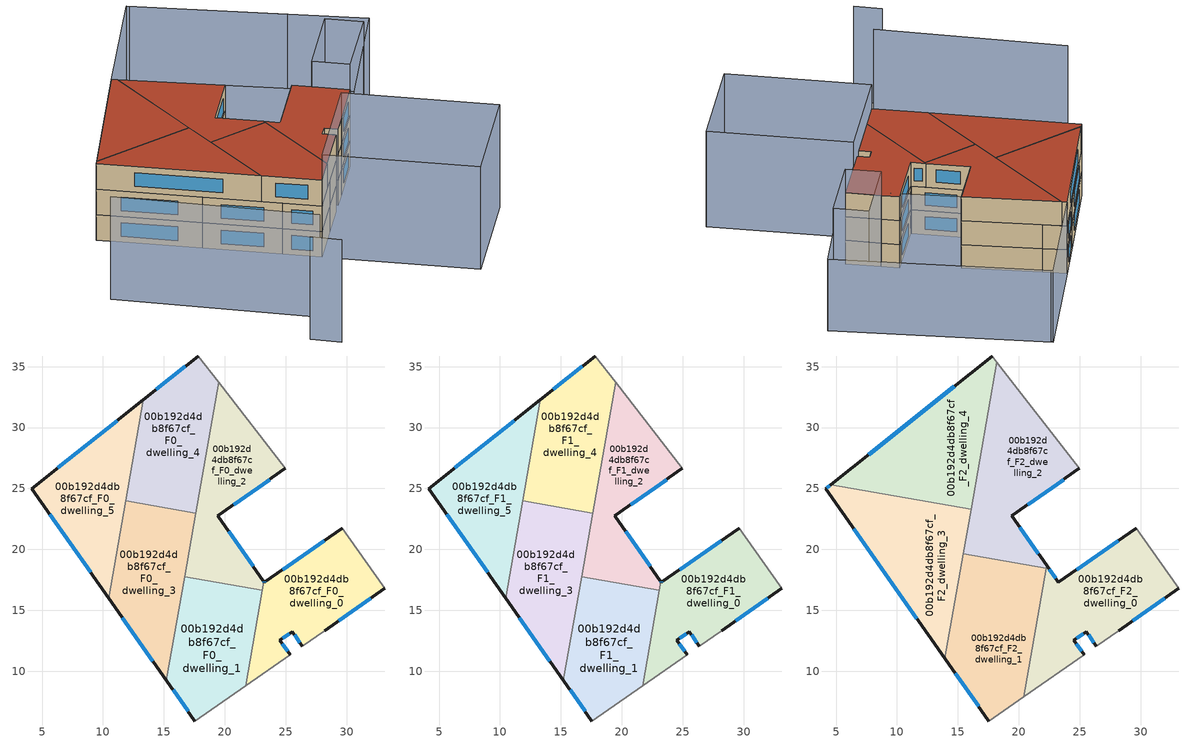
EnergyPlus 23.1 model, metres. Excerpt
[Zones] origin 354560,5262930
00b192d4db8f67cf_F0_dwelling_0
 floor ground (EU_floor_Construction): 30.84,20.07 33.14,16.79 28.19,13.33 26.36,12.07 25.53,13.25 24.52,12.55 25.36,11.36 21.73,8.83 23.22,17.35 23.26,17.29 29.66,21.75 z0
 wall outside (EU_wall_Construction): 28.19,13.33 33.14,16.79 / 25.36,11.36 24.52,12.55 25.53,13.25 26.36,12.07 / 29.66,21.75 23.26,17.29 23.22,17.35 z0:3
 wall adiabatic (EU_wall_Construction): 33.14,16.79 30.84,20.07 29.66,21.75 / 26.36,12.07 28.19,13.33 / 21.73,8.83 25.36,11.36 z0:3
 wall to 00b192d4db8f67cf_F0_dwelling_1 (EU_wall_Construction): 23.1,16.65 21.73,8.83 z0:3
 wall to 00b192d4db8f67cf_F0_dwelling_2 (EU_wall_Construction): 23.22,17.35 23.1,16.65 z0:3
 window (EU_Window_Construction): 29.35,14.15 31.97,15.98 / 25.73,12.98 26.17,12.35 / 24.76,12.71 25.3,13.09 / 25.16,11.64 24.72,12.27 / 23.25,17.31 23.23,17.34 / 28.16,20.7 24.76,18.34 z0.7:2.3
00b192d4db8f67cf_F0_dwelling_1
 floor ground (EU_floor_Construction): 23.1,16.65 21.73,8.83 17.55,5.91 15.21,9.25 16.7,17.77 z0
 wall outside (EU_wall_Construction): 15.21,9.25 17.55,5.91 z0:3
 wall to 00b192d4db8f67cf_F0_dwelling_2 (EU_wall_Construction): 23.1,16.65 16.7,17.77 z0:3
 wall adiabatic (EU_wall_Construction): 17.55,5.91 21.73,8.83 z0:3
 wall to 00b192d4db8f67cf_F0_dwelling_3 (EU_wall_Construction): 16.7,17.77 15.21,9.25 z0:3
 window (EU_Window_Construction): 15.76,8.46 17,6.7 z0.7:2.3
00b192d4db8f67cf_F0_dwelling_2
 floor ground (EU_floor_Construction): 19.49,33.72 24.99,26.65 19.43,22.76 23.22,17.35 23.1,16.65 16.7,17.77 z0
 wall outside (EU_wall_Construction): 23.22,17.35 19.43,22.76 24.99,26.65 z0:3
 wall adiabatic (EU_wall_Construction): 24.99,26.65 19.49,33.72 z0:3
 wall to 00b192d4db8f67cf_F0_dwelling_4 (EU_wall_Construction): 19.49,33.72 17.61,22.97 z0:3
 wall to 00b192d4db8f67cf_F0_dwelling_3 (EU_wall_Construction): 17.61,22.97 16.7,17.77 z0:3
 window (EU_Window_Construction): 20.73,23.67 23.68,25.73 / 22.33,18.62 20.32,21.49 z0.7:2.3
00b192d4db8f67cf_F0_dwelling_3
 floor ground (EU_floor_Construction): 17.61,22.97 15.21,9.25 10.47,15.99 11.86,23.98 z0
 wall outside (EU_wall_Construction): 10.47,15.99 15.21,9.25 z0:3
 wall to 00b192d4db8f67cf_F0_dwelling_4 (EU_wall_Construction): 17.61,22.97 11.86,23.98 z0:3
 wall to 00b192d4db8f67cf_F0_dwelling_5 (EU_wall_Construction): 11.86,23.98 10.47,15.99 z0:3
 window (EU_Window_Construction): 11.58,14.41 14.09,10.83 z0.7:2.3
00b192d4db8f67cf_F0_dwelling_4
 floor ground (EU_floor_Construction): 17.81,35.88 19.49,33.72 17.61,22.97 11.86,23.98 13.32,32.29 z0
 wall outside (EU_wall_Construction): 17.81,35.88 13.32,32.29 z0:3
 wall adiabatic (EU_wall_Construction): 19.49,33.72 17.81,35.88 z0:3
 wall to 00b192d4db8f67cf_F0_dwelling_5 (EU_wall_Construction): 13.32,32.29 11.86,23.98 z0:3
 window (EU_Window_Construction): 16.75,35.04 14.37,33.14 z0.7:2.3
00b192d4db8f67cf_F0_dwelling_5
 floor ground (EU_floor_Construction): 13.32,32.29 10.47,15.99 4.16,24.98 z0
 wall outside (EU_wall_Construction): 13.32,32.29 4.16,24.98 10.47,15.99 z0:3
 window (EU_Window_Construction): 11.17,30.58 6.31,26.7 / 5.64,22.87 8.99,18.11 z0.7:2.3
00b192d4db8f67cf_F1_dwelling_0
 floor to 00b192d4db8f67cf_F0_dwelling_0 (EU_floor_Construction): 30.84,20.07 33.14,16.79 28.19,13.33 26.36,12.07 25.53,13.25 24.52,12.55 25.36,11.36 21.73,8.83 23.22,17.35 23.26,17.29 29.66,21.75 z3
 wall outside (EU_wall_Construction): 28.19,13.33 33.14,16.79 / 25.36,11.36 24.52,12.55 25.53,13.25 26.36,12.07 / 29.66,21.75 23.26,17.29 23.22,17.35 z3:6
 wall adiabatic (EU_wall_Construction): 33.14,16.79 30.84,20.07 29.66,21.75 / 26.36,12.07 28.19,13.33 / 21.73,8.83 25.36,11.36 z3:6
 wall to 00b192d4db8f67cf_F1_dwelling_1 (EU_wall_Construction): 23.1,16.65 21.73,8.83 z3:6
 wall to 00b192d4db8f67cf_F1_dwelling_2 (EU_wall_Construction): 23.22,17.35 23.1,16.65 z3:6
 window (EU_Window_Construction): 29.35,14.15 31.97,15.98 / 25.73,12.98 26.17,12.35 / 24.76,12.71 25.3,13.09 / 25.16,11.64 24.72,12.27 / 23.25,17.31 23.23,17.34 / 28.16,20.7 24.76,18.34 z3.7:5.3
00b192d4db8f67cf_F1_dwelling_1
 floor to 00b192d4db8f67cf_F0_dwelling_1 (EU_floor_Construction): 23.1,16.65 21.73,8.83 17.55,5.91 15.21,9.25 16.7,17.77 z3
 wall outside (EU_wall_Construction): 15.21,9.25 17.55,5.91 z3:6
 wall to 00b192d4db8f67cf_F1_dwelling_2 (EU_wall_Construction): 23.1,16.65 16.7,17.77 z3:6
 wall adiabatic (EU_wall_Construction): 17.55,5.91 21.73,8.83 z3:6
 wall to 00b192d4db8f67cf_F1_dwelling_3 (EU_wall_Construction): 16.7,17.77 15.21,9.25 z3:6
 window (EU_Window_Construction): 15.76,8.46 17,6.7 z3.7:5.3
00b192d4db8f67cf_F1_dwelling_2
 floor to 00b192d4db8f67cf_F0_dwelling_2 (EU_floor_Construction): 19.49,33.72 24.99,26.65 19.43,22.76 23.22,17.35 23.1,16.65 16.7,17.77 z3
 wall outside (EU_wall_Construction): 23.22,17.35 19.43,22.76 24.99,26.65 z3:6
 wall adiabatic (EU_wall_Construction): 24.99,26.65 19.49,33.72 z3:6
 wall to 00b192d4db8f67cf_F1_dwelling_4 (EU_wall_Construction): 19.49,33.72 17.61,22.97 z3:6
 wall to 00b192d4db8f67cf_F1_dwelling_3 (EU_wall_Construction): 17.61,22.97 16.7,17.77 z3:6
 window (EU_Window_Construction): 20.73,23.67 23.68,25.73 / 22.33,18.62 20.32,21.49 z3.7:5.3
00b192d4db8f67cf_F1_dwelling_3
 floor to 00b192d4db8f67cf_F0_dwelling_3 (EU_floor_Construction): 17.61,22.97 15.21,9.25 10.47,15.99 11.86,23.98 z3
 wall outside (EU_wall_Construction): 10.47,15.99 15.21,9.25 z3:6
 wall to 00b192d4db8f67cf_F1_dwelling_4 (EU_wall_Construction): 17.61,22.97 11.86,23.98 z3:6
 wall to 00b192d4db8f67cf_F1_dwelling_5 (EU_wall_Construction): 11.86,23.98 10.47,15.99 z3:6
 window (EU_Window_Construction): 11.58,14.41 14.09,10.83 z3.7:5.3
00b192d4db8f67cf_F1_dwelling_4
 floor to 00b192d4db8f67cf_F0_dwelling_4 (EU_floor_Construction): 17.81,35.88 19.49,33.72 17.61,22.97 11.86,23.98 13.32,32.29 z3
 wall outside (EU_wall_Construction): 17.81,35.88 13.32,32.29 z3:6
 wall adiabatic (EU_wall_Construction): 19.49,33.72 17.81,35.88 z3:6
 wall to 00b192d4db8f67cf_F1_dwelling_5 (EU_wall_Construction): 13.32,32.29 11.86,23.98 z3:6
 window (EU_Window_Construction): 16.75,35.04 14.37,33.14 z3.7:5.3
00b192d4db8f67cf_F1_dwelling_5
 floor to 00b192d4db8f67cf_F0_dwelling_5 (EU_floor_Construction): 13.32,32.29 10.47,15.99 4.16,24.98 z3
 wall outside (EU_wall_Construction): 13.32,32.29 4.16,24.98 10.47,15.99 z3:6
 window (EU_Window_Construction): 11.17,30.58 6.31,26.7 / 5.64,22.87 8.99,18.11 z3.7:5.3
00b192d4db8f67cf_F2_dwelling_0
 floor to 00b192d4db8f67cf_F1_dwelling_0 (EU_floor_Construction): 30.84,20.07 33.14,16.79 28.19,13.33 26.36,12.07 25.53,13.25 24.52,12.55 25.36,11.36 21.73,8.83 23.22,17.35 23.26,17.29 29.66,21.75 z6
 floor to 00b192d4db8f67cf_F1_dwelling_1 (EU_floor_Construction): 23.1,16.65 21.73,8.83 20.4,7.9 21.96,16.85 z6
 floor to 00b192d4db8f67cf_F1_dwelling_2 (EU_floor_Construction): 22.28,18.69 23.22,17.35 23.1,16.65 21.96,16.85 z6
 wall outside (EU_wall_Construction): 28.19,13.33 33.14,16.79 / 25.36,11.36 24.52,12.55 25.53,13.25 26.36,12.07 / 29.66,21.75 23.26,17.29 22.28,18.69 z6:9
 wall adiabatic (EU_wall_Construction): 33.14,16.79 30.84,20.07 29.66,21.75 / 26.36,12.07 28.19,13.33 / 20.4,7.9 25.36,11.36 z6:9
 wall to 00b192d4db8f67cf_F2_dwelling_1 (EU_wall_Construction): 22.24,18.45 20.4,7.9 z6:9
 wall to 00b192d4db8f67cf_F2_dwelling_2 (EU_wall_Construction): 22.28,18.69 22.24,18.45 z6:9
 window (EU_Window_Construction): 29.35,14.15 31.97,15.98 / 25.73,12.98 26.17,12.35 / 24.76,12.71 25.3,13.09 / 25.16,11.64 24.72,12.27 / 23.03,17.62 22.51,18.36 / 28.16,20.7 24.76,18.34 z6.7:8.3
 roof outside (EU_roof_Construction): 28.19,13.33 33.14,16.79 30.84,20.07 29.66,21.75 23.26,17.29 22.28,18.69 20.4,7.9 25.36,11.36 24.52,12.55 25.53,13.25 26.36,12.07 z9
00b192d4db8f67cf_F2_dwelling_1
 floor to 00b192d4db8f67cf_F1_dwelling_1 (EU_floor_Construction): 21.96,16.85 20.4,7.9 17.55,5.91 15.21,9.25 16.7,17.77 z6
 floor to 00b192d4db8f67cf_F1_dwelling_3 (EU_floor_Construction): 16.98,19.37 15.21,9.25 13.94,11.05 15.44,19.63 z6
 floor to 00b192d4db8f67cf_F1_dwelling_2 (EU_floor_Construction): 22.24,18.45 21.96,16.85 16.7,17.77 16.98,19.37 z6
 wall outside (EU_wall_Construction): 13.94,11.05 17.55,5.91 z6:9
 wall adiabatic (EU_wall_Construction): 17.55,5.91 20.4,7.9 z6:9
 wall to 00b192d4db8f67cf_F2_dwelling_2 (EU_wall_Construction): 22.24,18.45 15.44,19.63 z6:9
 wall to 00b192d4db8f67cf_F2_dwelling_3 (EU_wall_Construction): 15.44,19.63 13.94,11.05 z6:9
 window (EU_Window_Construction): 14.79,9.84 16.7,7.12 z6.7:8.3
 roof outside (EU_roof_Construction): 20.4,7.9 22.24,18.45 15.44,19.63 13.94,11.05 17.55,5.91 z9
00b192d4db8f67cf_F2_dwelling_2
 floor to 00b192d4db8f67cf_F1_dwelling_2 (EU_floor_Construction): 19.49,33.72 24.99,26.65 19.43,22.76 22.28,18.69 22.24,18.45 16.98,19.37 z6
 floor to 00b192d4db8f67cf_F1_dwelling_4 (EU_floor_Construction): 18.2,35.38 19.49,33.72 17.61,22.97 16.08,23.24 z6
 floor to 00b192d4db8f67cf_F1_dwelling_3 (EU_floor_Construction): 17.61,22.97 16.98,19.37 15.44,19.63 16.08,23.24 z6
 wall outside (EU_wall_Construction): 22.28,18.69 19.43,22.76 24.99,26.65 z6:9
 wall adiabatic (EU_wall_Construction): 24.99,26.65 18.2,35.38 z6:9
 wall to 00b192d4db8f67cf_F2_dwelling_4 (EU_wall_Construction): 18.2,35.38 16.08,23.29 z6:9
 wall to 00b192d4db8f67cf_F2_dwelling_3 (EU_wall_Construction): 16.08,23.29 15.44,19.63 z6:9
 window (EU_Window_Construction): 20.73,23.67 23.68,25.73 / 21.61,19.64 20.1,21.8 z6.7:8.3
 roof outside (EU_roof_Construction): 22.28,18.69 19.43,22.76 24.99,26.65 18.2,35.38 15.44,19.63 22.24,18.45 z9
00b192d4db8f67cf_F2_dwelling_3
 floor to 00b192d4db8f67cf_F1_dwelling_3 (EU_floor_Construction): 16.08,23.24 13.94,11.05 10.47,15.99 11.86,23.98 z6
 floor to 00b192d4db8f67cf_F1_dwelling_5 (EU_floor_Construction): 11.87,24.03 10.47,15.99 4.16,24.98 4.56,25.31 z6
 floor to 00b192d4db8f67cf_F1_dwelling_4 (EU_floor_Construction): 16.08,23.29 16.08,23.24 11.87,23.98 11.87,24.03 z6
 wall outside (EU_wall_Construction): 4.56,25.31 4.16,24.98 13.94,11.05 z6:9
 wall to 00b192d4db8f67cf_F2_dwelling_4 (EU_wall_Construction): 16.08,23.29 4.56,25.31 z6:9
 window (EU_Window_Construction): 6.45,21.71 11.64,14.32 / 4.47,25.23 4.25,25.06 z6.7:8.3
 roof outside (EU_roof_Construction): 13.94,11.05 16.08,23.29 4.56,25.31 4.16,24.98 z9
00b192d4db8f67cf_F2_dwelling_4
 floor to 00b192d4db8f67cf_F1_dwelling_4 (EU_floor_Construction): 17.81,35.88 18.2,35.38 16.08,23.29 11.87,24.03 13.32,32.29 z6
 floor to 00b192d4db8f67cf_F1_dwelling_5 (EU_floor_Construction): 13.32,32.29 11.87,24.03 4.56,25.31 z6
 wall outside (EU_wall_Construction): 17.81,35.88 4.56,25.31 z6:9
 wall adiabatic (EU_wall_Construction): 18.2,35.38 17.81,35.88 z6:9
 window (EU_Window_Construction): 14.7,33.39 7.67,27.79 z6.7:8.3
 roof outside (EU_roof_Construction): 16.08,23.29 18.2,35.38 17.81,35.88 4.56,25.31 z9
shading: 4.46,-4.93 6.23,-7.62 / -3.59,15.52 8.43,-2.46 / 26.94,-7.48 17.55,5.91 / 17.55,5.91 28.18,13.37 / 28.18,13.37 37.57,-0.02 / 37.57,-0.02 26.94,-7.48 / 33.14,16.79 30.84,20.07 / 30.84,20.07 38.07,25.14 / 38.07,25.14 40.37,21.86 / 40.37,21.86 33.14,16.79 z0:12; 40,32.22 29.92,45.24 / 33.1,16.22 17.81,35.88 / 17.81,35.88 29.89,45.27 / 29.89,45.27 45.18,25.61 / 45.18,25.61 33.1,16.22 z0:9
[Building]
EU S2 Campaign: North Axis=0; Terrain=City; Solar Distribution=FullExterior
[Site:Location]
Budapest.Ferenc.Liszt.Intl.AP: Latitude=47.437; Longitude=19.256; Time Zone=1; Elevation=185
[SizingPeriod:WeatherFileDays]
AnnualSizingPeriod: Begin Month=1; Begin Day of Month=1; End Month=12; End Day of Month=31; Day of Week for Start Day=Monday; Use Weather File Daylight Saving Period=No; Use Weather File Rain and Snow Indicators=No
[MATERIAL]
EU_InternalMass_Material: Roughness=MediumRough; Thickness=0.1; Conductivity=1; Density=1800; Specific Heat=900; Thermal Absorptance=0.9; Solar Absorptance=0.7; Visible Absorptance=0.7
[MATERIAL:NOMASS] Roughness=MediumRough; Thermal Absorptance=0.9; Solar Absorptance=0.7; Visible Absorptance=0.7
Name | Thermal Resistance
EU_wall_NoMass | 0.832559
EU_roof_NoMass | 1.39638
EU_floor_NoMass | 0.872794
[WINDOWMATERIAL:SIMPLEGLAZINGSYSTEM]
EU_Window_SimpleGlazing: UFactor=2.79869; Solar Heat Gain Coefficient=0.75; Visible Transmittance=0.75
[CONSTRUCTION]
EU_wall_Construction: EU_wall_NoMass
EU_roof_Construction: EU_roof_NoMass
EU_floor_Construction: EU_floor_NoMass
EU_Window_Construction: EU_Window_SimpleGlazing
EU_InternalMass_Construction: EU_InternalMass_Material
[ZONE] Type=1; Multiplier=1; Ceiling Height=autocalculate; Floor Area=autocalculate; Part of Total Floor Area=Yes
Name | Volume
00b192d4db8f67cf_F0_dwelling_0; 00b192d4db8f67cf_F1_dwelling_0 | 192.756
00b192d4db8f67cf_F2_dwelling_0 | 226.605
00b192d4db8f67cf_F0_dwelling_1; 00b192d4db8f67cf_F1_dwelling_1; 00b192d4db8f67cf_F0_dwelling_4; 00b192d4db8f67cf_F1_dwelling_4 | 192.806
00b192d4db8f67cf_F2_dwelling_1 | 233.733
00b192d4db8f67cf_F0_dwelling_2; 00b192d4db8f67cf_F1_dwelling_2 | 192.812
00b192d4db8f67cf_F2_dwelling_2 | 233.752
00b192d4db8f67cf_F0_dwelling_3; 00b192d4db8f67cf_F1_dwelling_3 | 192.814
00b192d4db8f67cf_F2_dwelling_3 | 231.352
00b192d4db8f67cf_F2_dwelling_4 | 231.344
00b192d4db8f67cf_F0_dwelling_5; 00b192d4db8f67cf_F1_dwelling_5 | 192.797
[INTERNALMASS] Construction=EU_InternalMass_Construction
Name | Zone or ZoneList | Surface Area
00b192d4db8f67cf_F0_dwelling_0_EU_InternalMass | 00b192d4db8f67cf_F0_dwelling_0 | 64.2523
00b192d4db8f67cf_F0_dwelling_1_EU_InternalMass | 00b192d4db8f67cf_F0_dwelling_1 | 64.2693
00b192d4db8f67cf_F0_dwelling_2_EU_InternalMass | 00b192d4db8f67cf_F0_dwelling_2 | 64.2694
00b192d4db8f67cf_F0_dwelling_3_EU_InternalMass | 00b192d4db8f67cf_F0_dwelling_3 | 64.2687
00b192d4db8f67cf_F0_dwelling_4_EU_InternalMass | 00b192d4db8f67cf_F0_dwelling_4 | 64.2689
00b192d4db8f67cf_F0_dwelling_5_EU_InternalMass | 00b192d4db8f67cf_F0_dwelling_5 | 64.2657
00b192d4db8f67cf_F1_dwelling_0_EU_InternalMass | 00b192d4db8f67cf_F1_dwelling_0 | 64.2523
00b192d4db8f67cf_F1_dwelling_1_EU_InternalMass | 00b192d4db8f67cf_F1_dwelling_1 | 64.2693
00b192d4db8f67cf_F1_dwelling_2_EU_InternalMass | 00b192d4db8f67cf_F1_dwelling_2 | 64.2694
00b192d4db8f67cf_F1_dwelling_3_EU_InternalMass | 00b192d4db8f67cf_F1_dwelling_3 | 64.2687
00b192d4db8f67cf_F1_dwelling_4_EU_InternalMass | 00b192d4db8f67cf_F1_dwelling_4 | 64.2689
00b192d4db8f67cf_F1_dwelling_5_EU_InternalMass | 00b192d4db8f67cf_F1_dwelling_5 | 64.2657
00b192d4db8f67cf_F2_dwelling_0_EU_InternalMass | 00b192d4db8f67cf_F2_dwelling_0 | 75.5353
00b192d4db8f67cf_F2_dwelling_1_EU_InternalMass | 00b192d4db8f67cf_F2_dwelling_1 | 77.9103
00b192d4db8f67cf_F2_dwelling_2_EU_InternalMass | 00b192d4db8f67cf_F2_dwelling_2 | 77.9169
00b192d4db8f67cf_F2_dwelling_3_EU_InternalMass | 00b192d4db8f67cf_F2_dwelling_3 | 77.1162
00b192d4db8f67cf_F2_dwelling_4_EU_InternalMass | 00b192d4db8f67cf_F2_dwelling_4 | 77.1158
[OTHEREQUIPMENT] Fuel Type=Electricity; Design Level Calculation Method=Watts/Area; Power per Zone Floor Area=1; Fraction Latent=0; Fraction Radiant=0; Fraction Lost=0; Carbon Dioxide Generation Rate=0; EndUse Subcategory=EU_Step8_InternalGains
Name | Zone or ZoneList or Space or SpaceList | Schedule
EU_Step8_InternalGain_00b192d4db8f67cf_F0_dwelling_0_f000 | 00b192d4db8f67cf_F0_dwelling_0 | EU_Step8_GainSchedule_00b192d4db8f67cf_F0_dwelling_0_f000
EU_Step8_InternalGain_00b192d4db8f67cf_F0_dwelling_1_f000 | 00b192d4db8f67cf_F0_dwelling_1 | EU_Step8_GainSchedule_00b192d4db8f67cf_F0_dwelling_1_f000
EU_Step8_InternalGain_00b192d4db8f67cf_F0_dwelling_2_f000 | 00b192d4db8f67cf_F0_dwelling_2 | EU_Step8_GainSchedule_00b192d4db8f67cf_F0_dwelling_2_f000
EU_Step8_InternalGain_00b192d4db8f67cf_F0_dwelling_3_f000 | 00b192d4db8f67cf_F0_dwelling_3 | EU_Step8_GainSchedule_00b192d4db8f67cf_F0_dwelling_3_f000
EU_Step8_InternalGain_00b192d4db8f67cf_F0_dwelling_4_f000 | 00b192d4db8f67cf_F0_dwelling_4 | EU_Step8_GainSchedule_00b192d4db8f67cf_F0_dwelling_4_f000
EU_Step8_InternalGain_00b192d4db8f67cf_F0_dwelling_5_f000 | 00b192d4db8f67cf_F0_dwelling_5 | EU_Step8_GainSchedule_00b192d4db8f67cf_F0_dwelling_5_f000
EU_Step8_InternalGain_00b192d4db8f67cf_F1_dwelling_0_f000 | 00b192d4db8f67cf_F1_dwelling_0 | EU_Step8_GainSchedule_00b192d4db8f67cf_F1_dwelling_0_f000
EU_Step8_InternalGain_00b192d4db8f67cf_F1_dwelling_1_f000 | 00b192d4db8f67cf_F1_dwelling_1 | EU_Step8_GainSchedule_00b192d4db8f67cf_F1_dwelling_1_f000
EU_Step8_InternalGain_00b192d4db8f67cf_F1_dwelling_2_f000 | 00b192d4db8f67cf_F1_dwelling_2 | EU_Step8_GainSchedule_00b192d4db8f67cf_F1_dwelling_2_f000
EU_Step8_InternalGain_00b192d4db8f67cf_F1_dwelling_3_f000 | 00b192d4db8f67cf_F1_dwelling_3 | EU_Step8_GainSchedule_00b192d4db8f67cf_F1_dwelling_3_f000
EU_Step8_InternalGain_00b192d4db8f67cf_F1_dwelling_4_f000 | 00b192d4db8f67cf_F1_dwelling_4 | EU_Step8_GainSchedule_00b192d4db8f67cf_F1_dwelling_4_f000
EU_Step8_InternalGain_00b192d4db8f67cf_F1_dwelling_5_f000 | 00b192d4db8f67cf_F1_dwelling_5 | EU_Step8_GainSchedule_00b192d4db8f67cf_F1_dwelling_5_f000
EU_Step8_InternalGain_00b192d4db8f67cf_F2_dwelling_0_f000 | 00b192d4db8f67cf_F2_dwelling_0 | EU_Step8_GainSchedule_00b192d4db8f67cf_F2_dwelling_0_f000
EU_Step8_InternalGain_00b192d4db8f67cf_F2_dwelling_1_f000 | 00b192d4db8f67cf_F2_dwelling_1 | EU_Step8_GainSchedule_00b192d4db8f67cf_F2_dwelling_1_f000
EU_Step8_InternalGain_00b192d4db8f67cf_F2_dwelling_2_f000 | 00b192d4db8f67cf_F2_dwelling_2 | EU_Step8_GainSchedule_00b192d4db8f67cf_F2_dwelling_2_f000
EU_Step8_InternalGain_00b192d4db8f67cf_F2_dwelling_3_f000 | 00b192d4db8f67cf_F2_dwelling_3 | EU_Step8_GainSchedule_00b192d4db8f67cf_F2_dwelling_3_f000
EU_Step8_InternalGain_00b192d4db8f67cf_F2_dwelling_4_f000 | 00b192d4db8f67cf_F2_dwelling_4 | EU_Step8_GainSchedule_00b192d4db8f67cf_F2_dwelling_4_f000
[ZONEVENTILATION:DESIGNFLOWRATE] Schedule=EU_AlwaysOn; Design Flow Rate Calculation Method=AirChanges/Hour; Air Changes per Hour=0.475469; Ventilation Type=Natural; Fan Pressure Rise=0; Fan Total Efficiency=1; Constant Term Coefficient=1; Temperature Term Coefficient=0; Velocity Term Coefficient=0; Velocity Squared Term Coefficient=0; Minimum Indoor Temperature=-100; Maximum Indoor Temperature=100; Delta Temperature=-100; Minimum Outdoor Temperature=-100; Maximum Outdoor Temperature=100; Maximum Wind Speed=40
Name | Zone or ZoneList or Space or SpaceList
EU_ConstantAir_00b192d4db8f67cf_F0_dwelling_0 | 00b192d4db8f67cf_F0_dwelling_0
EU_ConstantAir_00b192d4db8f67cf_F0_dwelling_1 | 00b192d4db8f67cf_F0_dwelling_1
EU_ConstantAir_00b192d4db8f67cf_F0_dwelling_2 | 00b192d4db8f67cf_F0_dwelling_2
EU_ConstantAir_00b192d4db8f67cf_F0_dwelling_3 | 00b192d4db8f67cf_F0_dwelling_3
EU_ConstantAir_00b192d4db8f67cf_F0_dwelling_4 | 00b192d4db8f67cf_F0_dwelling_4
EU_ConstantAir_00b192d4db8f67cf_F0_dwelling_5 | 00b192d4db8f67cf_F0_dwelling_5
EU_ConstantAir_00b192d4db8f67cf_F1_dwelling_0 | 00b192d4db8f67cf_F1_dwelling_0
EU_ConstantAir_00b192d4db8f67cf_F1_dwelling_1 | 00b192d4db8f67cf_F1_dwelling_1
EU_ConstantAir_00b192d4db8f67cf_F1_dwelling_2 | 00b192d4db8f67cf_F1_dwelling_2
EU_ConstantAir_00b192d4db8f67cf_F1_dwelling_3 | 00b192d4db8f67cf_F1_dwelling_3
EU_ConstantAir_00b192d4db8f67cf_F1_dwelling_4 | 00b192d4db8f67cf_F1_dwelling_4
EU_ConstantAir_00b192d4db8f67cf_F1_dwelling_5 | 00b192d4db8f67cf_F1_dwelling_5
EU_ConstantAir_00b192d4db8f67cf_F2_dwelling_0 | 00b192d4db8f67cf_F2_dwelling_0
EU_ConstantAir_00b192d4db8f67cf_F2_dwelling_1 | 00b192d4db8f67cf_F2_dwelling_1
EU_ConstantAir_00b192d4db8f67cf_F2_dwelling_2 | 00b192d4db8f67cf_F2_dwelling_2
EU_ConstantAir_00b192d4db8f67cf_F2_dwelling_3 | 00b192d4db8f67cf_F2_dwelling_3
EU_ConstantAir_00b192d4db8f67cf_F2_dwelling_4 | 00b192d4db8f67cf_F2_dwelling_4
[HVACTEMPLATE:THERMOSTAT] Constant Heating Setpoint=20; Constant Cooling Setpoint=50
EU_HeatOnly_00b192d4db8f67cf_F0_dwelling_0; EU_HeatOnly_00b192d4db8f67cf_F0_dwelling_1; EU_HeatOnly_00b192d4db8f67cf_F0_dwelling_2; EU_HeatOnly_00b192d4db8f67cf_F0_dwelling_3; EU_HeatOnly_00b192d4db8f67cf_F0_dwelling_4; EU_HeatOnly_00b192d4db8f67cf_F0_dwelling_5; EU_HeatOnly_00b192d4db8f67cf_F1_dwelling_0; EU_HeatOnly_00b192d4db8f67cf_F1_dwelling_1; EU_HeatOnly_00b192d4db8f67cf_F1_dwelling_2; EU_HeatOnly_00b192d4db8f67cf_F1_dwelling_3; EU_HeatOnly_00b192d4db8f67cf_F1_dwelling_4; EU_HeatOnly_00b192d4db8f67cf_F1_dwelling_5; EU_HeatOnly_00b192d4db8f67cf_F2_dwelling_0; EU_HeatOnly_00b192d4db8f67cf_F2_dwelling_1; EU_HeatOnly_00b192d4db8f67cf_F2_dwelling_2; EU_HeatOnly_00b192d4db8f67cf_F2_dwelling_3; EU_HeatOnly_00b192d4db8f67cf_F2_dwelling_4
[HVACTEMPLATE:ZONE:IDEALLOADSAIRSYSTEM] System Availability Schedule=EU_AlwaysOn; Maximum Heating Supply Air Temperature=50; Minimum Cooling Supply Air Temperature=13; Maximum Heating Supply Air Humidity Ratio=0.0156; Minimum Cooling Supply Air Humidity Ratio=0.0077; Heating Limit=NoLimit; Cooling Limit=NoLimit; Heating Availability Schedule=EU_AlwaysOn; Cooling Availability Schedule=EU_CoolingOff; Dehumidification Control Type=ConstantSensibleHeatRatio; Cooling Sensible Heat Ratio=0.7; Dehumidification Setpoint=60; Humidification Control Type=None; Humidification Setpoint=30; Outdoor Air Method=None; Outdoor Air Flow Rate per Person=0.00944; Outdoor Air Flow Rate per Zone Floor Area=0; Outdoor Air Flow Rate per Zone=0; Demand Controlled Ventilation Type=None; Outdoor Air Economizer Type=NoEconomizer; Heat Recovery Type=None; Sensible Heat Recovery Effectiveness=0.7; Latent Heat Recovery Effectiveness=0.65
Name | Template Thermostat
00b192d4db8f67cf_F0_dwelling_0 | EU_HeatOnly_00b192d4db8f67cf_F0_dwelling_0
00b192d4db8f67cf_F0_dwelling_1 | EU_HeatOnly_00b192d4db8f67cf_F0_dwelling_1
00b192d4db8f67cf_F0_dwelling_2 | EU_HeatOnly_00b192d4db8f67cf_F0_dwelling_2
00b192d4db8f67cf_F0_dwelling_3 | EU_HeatOnly_00b192d4db8f67cf_F0_dwelling_3
00b192d4db8f67cf_F0_dwelling_4 | EU_HeatOnly_00b192d4db8f67cf_F0_dwelling_4
00b192d4db8f67cf_F0_dwelling_5 | EU_HeatOnly_00b192d4db8f67cf_F0_dwelling_5
00b192d4db8f67cf_F1_dwelling_0 | EU_HeatOnly_00b192d4db8f67cf_F1_dwelling_0
00b192d4db8f67cf_F1_dwelling_1 | EU_HeatOnly_00b192d4db8f67cf_F1_dwelling_1
00b192d4db8f67cf_F1_dwelling_2 | EU_HeatOnly_00b192d4db8f67cf_F1_dwelling_2
00b192d4db8f67cf_F1_dwelling_3 | EU_HeatOnly_00b192d4db8f67cf_F1_dwelling_3
00b192d4db8f67cf_F1_dwelling_4 | EU_HeatOnly_00b192d4db8f67cf_F1_dwelling_4
00b192d4db8f67cf_F1_dwelling_5 | EU_HeatOnly_00b192d4db8f67cf_F1_dwelling_5
00b192d4db8f67cf_F2_dwelling_0 | EU_HeatOnly_00b192d4db8f67cf_F2_dwelling_0
00b192d4db8f67cf_F2_dwelling_1 | EU_HeatOnly_00b192d4db8f67cf_F2_dwelling_1
00b192d4db8f67cf_F2_dwelling_2 | EU_HeatOnly_00b192d4db8f67cf_F2_dwelling_2
00b192d4db8f67cf_F2_dwelling_3 | EU_HeatOnly_00b192d4db8f67cf_F2_dwelling_3
00b192d4db8f67cf_F2_dwelling_4 | EU_HeatOnly_00b192d4db8f67cf_F2_dwelling_4
[SIZING:ZONE] Zone Cooling Design Supply Air Temperature Input Method=SupplyAirTemperature; Zone Cooling Design Supply Air Temperature=13; Zone Heating Design Supply Air Temperature Input Method=SupplyAirTemperature; Zone Heating Design Supply Air Temperature=50; Zone Cooling Design Supply Air Humidity Ratio=0.008; Zone Heating Design Supply Air Humidity Ratio=0.008; Cooling Design Air Flow Method=DesignDay; Cooling Design Air Flow Rate=0; Cooling Minimum Air Flow per Zone Floor Area=0.000762; Cooling Minimum Air Flow=0; Cooling Minimum Air Flow Fraction=0.2; Heating Design Air Flow Method=DesignDay; Heating Design Air Flow Rate=0; Heating Maximum Air Flow per Zone Floor Area=0.002032; Heating Maximum Air Flow=0.141576; Heating Maximum Air Flow Fraction=0.3; Account for Dedicated Outdoor Air System=No; Dedicated Outdoor Air System Control Strategy=NeutralSupplyAir; Dedicated Outdoor Air Low Setpoint Temperature for Design=autosize; Dedicated Outdoor Air High Setpoint Temperature for Design=autosize; Zone Load Sizing Method=Sensible Load Only No Latent Load; Zone Latent Cooling Design Supply Air Humidity Ratio Input Method=HumidityRatioDifference; Zone Cooling Design Supply Air Humidity Ratio Difference=0.005; Zone Latent Heating Design Supply Air Humidity Ratio Input Method=HumidityRatioDifference; Zone Humidification Design Supply Air Humidity Ratio Difference=0.005
00b192d4db8f67cf_F0_dwelling_0; 00b192d4db8f67cf_F0_dwelling_1; 00b192d4db8f67cf_F0_dwelling_2; 00b192d4db8f67cf_F0_dwelling_3; 00b192d4db8f67cf_F0_dwelling_4; 00b192d4db8f67cf_F0_dwelling_5; 00b192d4db8f67cf_F1_dwelling_0; 00b192d4db8f67cf_F1_dwelling_1; 00b192d4db8f67cf_F1_dwelling_2; 00b192d4db8f67cf_F1_dwelling_3; 00b192d4db8f67cf_F1_dwelling_4; 00b192d4db8f67cf_F1_dwelling_5; 00b192d4db8f67cf_F2_dwelling_0; 00b192d4db8f67cf_F2_dwelling_1; 00b192d4db8f67cf_F2_dwelling_2; 00b192d4db8f67cf_F2_dwelling_3; 00b192d4db8f67cf_F2_dwelling_4
[SCHEDULE:CONSTANT]
Name | Hourly Value
EU_AlwaysOn | 1
EU_CoolingOff | 0
[SCHEDULE:FILE] Column Number=1; Rows to Skip at Top=0; Number of Hours of Data=8760; Column Separator=Comma; Interpolate to Timestep=No; Minutes per Item=60; Adjust Schedule for Daylight Savings=Yes
Name | File
EU_Step8_GainSchedule_00b192d4db8f67cf_F0_dwelling_0_f000 | ../../schedules/00b192d4db8f67cf/00b192d4db8f67cf_F0_dwelling_0_f000_gain.csv
EU_Step8_GainSchedule_00b192d4db8f67cf_F0_dwelling_1_f000 | ../../schedules/00b192d4db8f67cf/00b192d4db8f67cf_F0_dwelling_1_f000_gain.csv
EU_Step8_GainSchedule_00b192d4db8f67cf_F0_dwelling_2_f000 | ../../schedules/00b192d4db8f67cf/00b192d4db8f67cf_F0_dwelling_2_f000_gain.csv
EU_Step8_GainSchedule_00b192d4db8f67cf_F0_dwelling_3_f000 | ../../schedules/00b192d4db8f67cf/00b192d4db8f67cf_F0_dwelling_3_f000_gain.csv
EU_Step8_GainSchedule_00b192d4db8f67cf_F0_dwelling_4_f000 | ../../schedules/00b192d4db8f67cf/00b192d4db8f67cf_F0_dwelling_4_f000_gain.csv
EU_Step8_GainSchedule_00b192d4db8f67cf_F0_dwelling_5_f000 | ../../schedules/00b192d4db8f67cf/00b192d4db8f67cf_F0_dwelling_5_f000_gain.csv
EU_Step8_GainSchedule_00b192d4db8f67cf_F1_dwelling_0_f000 | ../../schedules/00b192d4db8f67cf/00b192d4db8f67cf_F1_dwelling_0_f000_gain.csv
EU_Step8_GainSchedule_00b192d4db8f67cf_F1_dwelling_1_f000 | ../../schedules/00b192d4db8f67cf/00b192d4db8f67cf_F1_dwelling_1_f000_gain.csv
EU_Step8_GainSchedule_00b192d4db8f67cf_F1_dwelling_2_f000 | ../../schedules/00b192d4db8f67cf/00b192d4db8f67cf_F1_dwelling_2_f000_gain.csv
EU_Step8_GainSchedule_00b192d4db8f67cf_F1_dwelling_3_f000 | ../../schedules/00b192d4db8f67cf/00b192d4db8f67cf_F1_dwelling_3_f000_gain.csv
EU_Step8_GainSchedule_00b192d4db8f67cf_F1_dwelling_4_f000 | ../../schedules/00b192d4db8f67cf/00b192d4db8f67cf_F1_dwelling_4_f000_gain.csv
EU_Step8_GainSchedule_00b192d4db8f67cf_F1_dwelling_5_f000 | ../../schedules/00b192d4db8f67cf/00b192d4db8f67cf_F1_dwelling_5_f000_gain.csv
EU_Step8_GainSchedule_00b192d4db8f67cf_F2_dwelling_0_f000 | ../../schedules/00b192d4db8f67cf/00b192d4db8f67cf_F2_dwelling_0_f000_gain.csv
EU_Step8_GainSchedule_00b192d4db8f67cf_F2_dwelling_1_f000 | ../../schedules/00b192d4db8f67cf/00b192d4db8f67cf_F2_dwelling_1_f000_gain.csv
EU_Step8_GainSchedule_00b192d4db8f67cf_F2_dwelling_2_f000 | ../../schedules/00b192d4db8f67cf/00b192d4db8f67cf_F2_dwelling_2_f000_gain.csv
EU_Step8_GainSchedule_00b192d4db8f67cf_F2_dwelling_3_f000 | ../../schedules/00b192d4db8f67cf/00b192d4db8f67cf_F2_dwelling_3_f000_gain.csv
EU_Step8_GainSchedule_00b192d4db8f67cf_F2_dwelling_4_f000 | ../../schedules/00b192d4db8f67cf/00b192d4db8f67cf_F2_dwelling_4_f000_gain.csv
